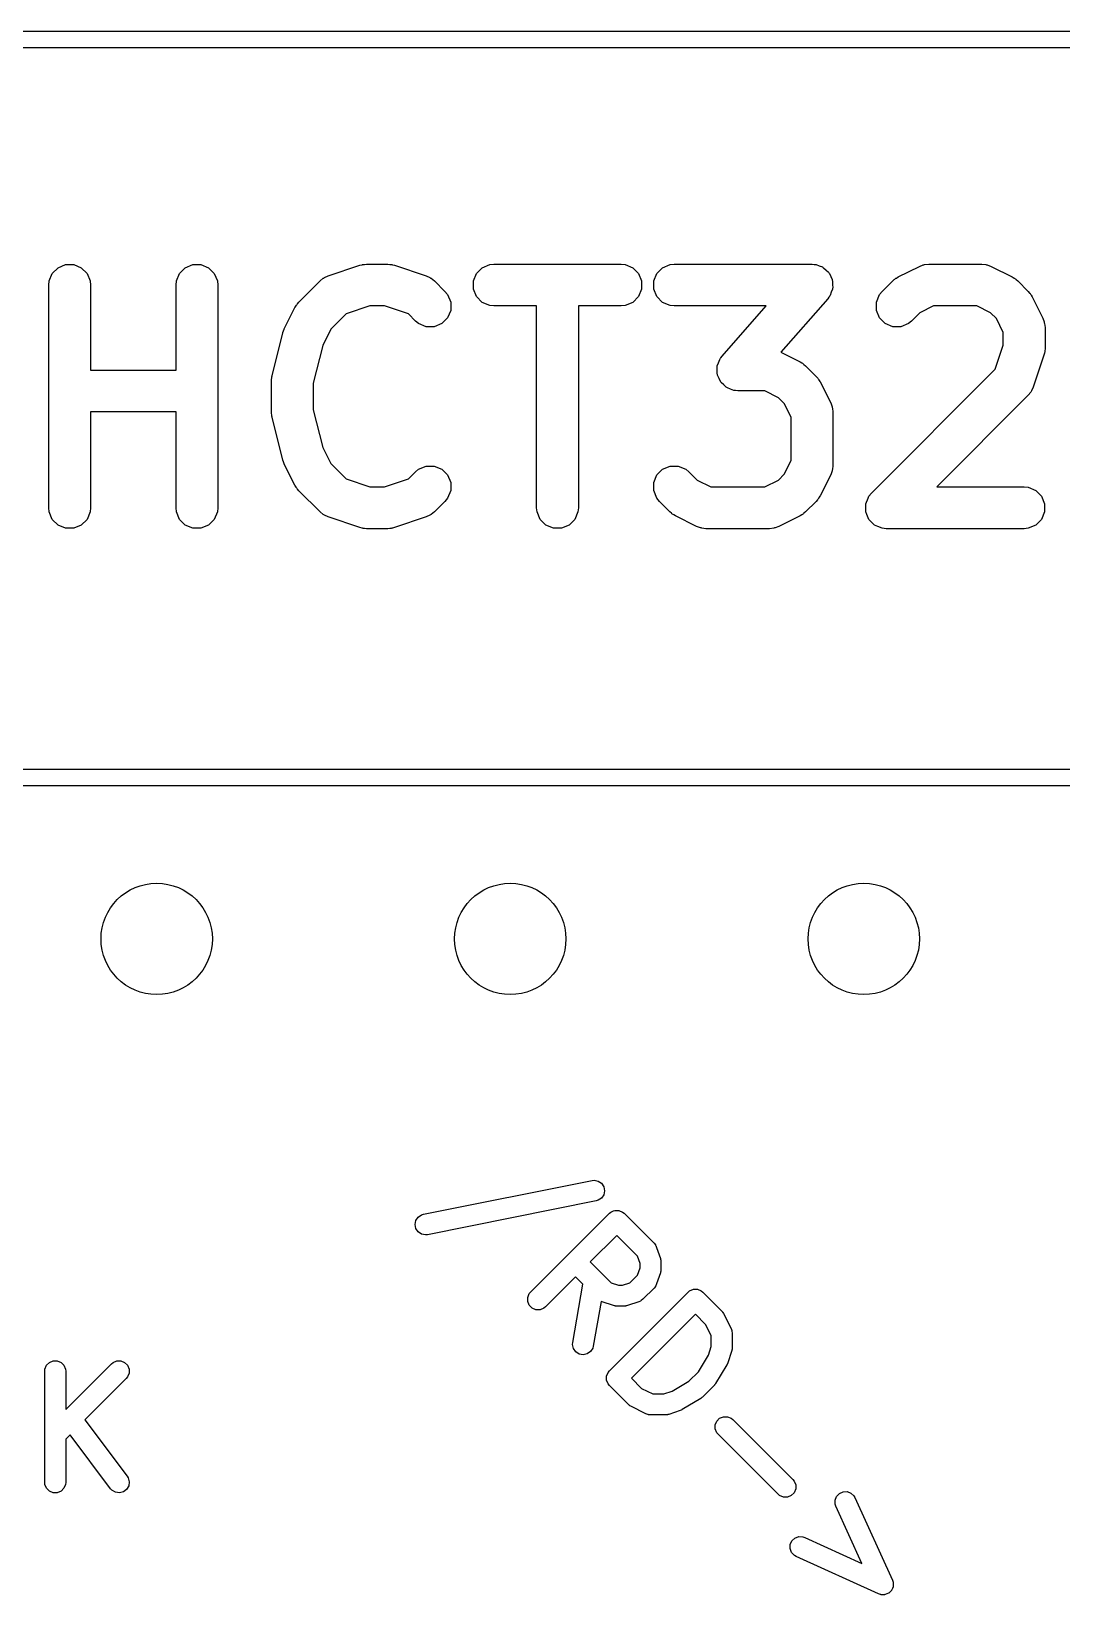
# Model space of a CAD drawing. Extents: x 90.4 to 161.7, y -143.1 to -81.8.
# Drawn here: x 105.13 to 112.53, y -108.89 to -97.66 of the extents above; entities that cross this region are included whole.
import ezdxf

# ---------------------------------------------------------------- set-up
doc = ezdxf.new("R2010")
doc.units = 0
doc.layers.add('BLACK', color=7, linetype='CONTINUOUS')

msp = doc.modelspace()

# ---------------------------------------------------------------- linework, layer by layer
at = {"layer": 'BLACK', "linetype": 'CONTINUOUS'}
for p, q in [((96.444167, -97.660318), (115.614167, -97.660318)), ((115.554167, -97.780318), (96.504167, -97.780318)), ((105.279206, -99.400033), (105.32059, -99.358649)), ((105.32059, -99.358649), (105.374662, -99.336251)), ((105.374662, -99.336251), (105.43319, -99.336251)), ((105.43319, -99.336251), (105.487262, -99.358649)), ((105.487262, -99.358649), (105.528646, -99.400033)), ((106.193492, -99.400033), (106.234876, -99.358649)), ((106.234876, -99.358649), (106.288948, -99.336251)), ((106.288948, -99.336251), (106.347476, -99.336251)), ((106.347476, -99.336251), (106.401548, -99.358649)), ((106.401548, -99.358649), (106.442932, -99.400033)), ((107.261253, -99.417256), (107.489825, -99.341066)), ((107.489825, -99.341066), (107.504337, -99.337766)), ((107.504337, -99.337766), (107.507995, -99.336251)), ((107.507995, -99.336251), (107.513297, -99.335728)), ((107.513297, -99.335728), (107.518499, -99.334546)), ((107.518499, -99.334546), (107.522453, -99.334827)), ((107.522453, -99.334827), (107.537259, -99.333369)), ((107.537259, -99.333369), (107.68964, -99.333369)), ((107.68964, -99.333369), (107.704445, -99.334827)), ((107.704445, -99.334827), (107.7084, -99.334546)), ((107.7084, -99.334546), (107.713601, -99.335728)), ((107.713601, -99.335728), (107.718904, -99.336251)), ((107.718904, -99.336251), (107.722561, -99.337766)), ((107.722561, -99.337766), (107.737074, -99.341066)), ((107.737074, -99.341066), (107.965645, -99.417256)), ((108.326824, -99.400033), (108.368208, -99.358649)), ((108.368208, -99.358649), (108.42228, -99.336251)), ((108.42228, -99.336251), (108.451544, -99.333369)), ((108.451544, -99.333369), (109.36583, -99.333369)), ((109.36583, -99.333369), (109.395094, -99.336251)), ((109.395094, -99.336251), (109.449166, -99.358649)), ((109.449166, -99.358649), (109.49055, -99.400033)), ((109.622063, -99.400033), (109.663447, -99.358649)), ((109.663447, -99.358649), (109.717519, -99.336251)), ((109.717519, -99.336251), (109.746783, -99.333369)), ((109.746783, -99.333369), (110.737259, -99.333369)), ((110.737259, -99.333369), (110.75273, -99.334892)), ((110.75273, -99.334892), (110.756671, -99.33463)), ((110.756671, -99.33463), (110.759385, -99.335548)), ((110.759385, -99.335548), (110.766523, -99.336251)), ((110.766523, -99.336251), (110.789029, -99.345573)), ((110.789029, -99.345573), (110.812114, -99.353381)), ((110.812114, -99.353381), (110.815922, -99.356713)), ((110.815922, -99.356713), (110.820595, -99.358649)), ((110.820595, -99.358649), (110.837821, -99.375875)), ((110.837821, -99.375875), (110.85616, -99.391922)), ((110.85616, -99.391922), (110.858402, -99.396456)), ((111.355892, -99.425395), (111.508273, -99.349205)), ((111.508273, -99.349205), (111.535737, -99.338695)), ((111.535737, -99.338695), (111.541112, -99.338313)), ((111.541112, -99.338313), (111.546091, -99.336251)), ((111.546091, -99.336251), (111.575355, -99.333369)), ((111.575355, -99.333369), (111.956307, -99.333369)), ((111.956307, -99.333369), (111.985571, -99.336251)), ((111.985571, -99.336251), (111.990549, -99.338313)), ((111.990549, -99.338313), (111.995925, -99.338695)), ((111.995925, -99.338695), (112.023389, -99.349205)), ((112.023389, -99.349205), (112.17577, -99.425395)), ((105.253926, -99.483369), (105.256808, -99.454105)), ((105.253926, -101.083369), (105.253926, -99.483369)), ((105.256808, -99.454105), (105.279206, -99.400033)), ((105.528646, -99.400033), (105.551044, -99.454105)), ((105.551044, -99.454105), (105.553926, -99.483369)), ((105.553926, -99.483369), (105.553926, -100.095274)), ((106.168212, -99.483369), (106.171094, -99.454105)), ((106.168212, -100.095274), (106.168212, -99.483369)), ((106.171094, -99.454105), (106.193492, -99.400033)), ((106.442932, -99.400033), (106.46533, -99.454105)), ((106.46533, -99.454105), (106.468212, -99.483369)), ((106.468212, -99.483369), (106.468212, -101.083369)), ((107.05024, -99.605874), (107.202621, -99.453493)), ((107.202621, -99.453493), (107.225351, -99.434838)), ((107.225351, -99.434838), (107.230332, -99.432774)), ((107.230332, -99.432774), (107.234402, -99.429245)), ((107.234402, -99.429245), (107.261253, -99.417256)), ((107.965645, -99.417256), (107.992496, -99.429245)), ((107.992496, -99.429245), (107.996566, -99.432775)), ((107.996566, -99.432775), (108.001546, -99.434838)), ((108.001546, -99.434838), (108.024277, -99.453493)), ((108.024277, -99.453493), (108.100468, -99.529684)), ((108.304426, -99.454105), (108.326824, -99.400033)), ((108.304426, -99.512633), (108.304426, -99.454105)), ((109.49055, -99.400033), (109.512948, -99.454105)), ((109.512948, -99.454105), (109.512948, -99.512633)), ((109.599665, -99.454105), (109.622063, -99.400033)), ((109.599665, -99.512633), (109.599665, -99.454105)), ((110.858402, -99.396456), (110.861979, -99.400033)), ((110.861979, -99.400033), (110.871302, -99.422542)), ((110.871302, -99.422542), (110.882105, -99.444385)), ((110.882105, -99.444385), (110.882441, -99.449432)), ((110.882441, -99.449432), (110.884377, -99.454105)), ((110.884377, -99.454105), (110.884377, -99.478465)), ((110.884377, -99.478465), (110.885998, -99.502781)), ((110.885998, -99.502781), (110.884377, -99.507573)), ((111.240717, -99.529684), (111.316908, -99.453493)), ((111.316908, -99.453493), (111.328414, -99.444049)), ((111.328414, -99.444049), (111.331007, -99.44106)), ((111.331007, -99.44106), (111.335512, -99.438223)), ((111.335512, -99.438223), (111.339638, -99.434838)), ((111.339638, -99.434838), (111.343301, -99.43332)), ((111.343301, -99.43332), (111.355892, -99.425395)), ((112.17577, -99.425395), (112.188361, -99.433321)), ((112.188361, -99.433321), (112.192023, -99.434838)), ((112.192023, -99.434838), (112.196145, -99.438221)), ((112.196145, -99.438221), (112.200655, -99.44106)), ((112.200655, -99.44106), (112.203249, -99.444051)), ((112.203249, -99.444051), (112.214754, -99.453493)), ((112.214754, -99.453493), (112.290945, -99.529684)), ((107.037807, -99.619973), (107.040798, -99.617378)), ((107.040798, -99.617378), (107.05024, -99.605874)), ((108.100468, -99.529684), (108.119123, -99.552414)), ((108.119123, -99.552414), (108.14152, -99.606487)), ((108.14152, -99.606487), (108.14152, -99.665013)), ((108.326824, -99.566705), (108.304426, -99.512633)), ((108.368208, -99.608089), (108.326824, -99.566705)), ((108.42228, -99.630487), (108.368208, -99.608089)), ((109.449166, -99.608089), (109.395094, -99.630487)), ((109.49055, -99.566705), (109.449166, -99.608089)), ((109.512948, -99.512633), (109.49055, -99.566705)), ((109.622063, -99.566705), (109.599665, -99.512633)), ((109.663447, -99.608089), (109.622063, -99.566705)), ((109.717519, -99.630487), (109.663447, -99.608089)), ((110.850146, -99.582144), (110.514226, -99.966052)), ((110.859187, -99.569496), (110.850146, -99.582144)), ((110.861979, -99.566705), (110.859187, -99.569496)), ((110.863075, -99.564058), (110.861979, -99.566705)), ((110.867247, -99.558223), (110.863075, -99.564058)), ((110.875053, -99.535141), (110.867247, -99.558223)), ((110.884377, -99.512633), (110.875053, -99.535141)), ((110.884377, -99.507573), (110.884377, -99.512633)), ((111.199665, -99.606487), (111.222062, -99.552415)), ((111.199665, -99.665013), (111.199665, -99.606487)), ((111.222062, -99.552415), (111.240717, -99.529684)), ((112.290945, -99.529684), (112.300388, -99.54119)), ((112.300388, -99.54119), (112.303378, -99.543783)), ((112.303378, -99.543783), (112.306214, -99.548288)), ((112.306214, -99.548288), (112.3096, -99.552414)), ((112.3096, -99.552414), (112.311117, -99.556077)), ((112.311117, -99.556077), (112.319043, -99.568668)), ((112.319043, -99.568668), (112.395233, -99.721049)), ((106.945952, -99.797239), (107.022142, -99.644858)), ((107.022142, -99.644858), (107.030068, -99.632266)), ((107.030068, -99.632266), (107.031585, -99.628605)), ((107.031585, -99.628605), (107.034968, -99.624482)), ((107.034968, -99.624482), (107.037807, -99.619973)), ((107.389713, -99.690664), (107.279584, -99.800793)), ((107.561602, -99.633369), (107.389713, -99.690664)), ((107.665297, -99.633369), (107.561602, -99.633369)), ((107.837184, -99.690664), (107.665297, -99.633369)), ((107.888336, -99.741816), (107.837184, -99.690664)), ((108.119123, -99.719085), (108.077737, -99.760471)), ((108.14152, -99.665013), (108.119123, -99.719085)), ((108.451544, -99.633369), (108.42228, -99.630487)), ((108.758687, -99.633369), (108.451544, -99.633369)), ((108.758687, -101.083369), (108.758687, -99.633369)), ((109.36583, -99.633369), (109.058687, -99.633369)), ((109.058687, -99.633369), (109.058687, -101.083369)), ((109.395094, -99.630487), (109.36583, -99.633369)), ((109.746783, -99.633369), (109.717519, -99.630487)), ((110.406694, -99.633369), (109.746783, -99.633369)), ((110.091039, -99.994117), (110.406694, -99.633369)), ((111.222062, -99.719085), (111.199665, -99.665013)), ((111.263448, -99.760471), (111.222062, -99.719085)), ((111.511827, -99.682837), (111.452849, -99.741816)), ((111.610765, -99.633369), (111.511827, -99.682837)), ((111.920897, -99.633369), (111.610765, -99.633369)), ((112.019834, -99.682837), (111.920897, -99.633369)), ((112.0616, -99.724603), (112.019834, -99.682837)), ((112.111069, -99.82354), (112.0616, -99.724603)), ((112.395233, -99.721049), (112.405743, -99.748513)), ((106.858404, -100.132702), (106.934595, -99.82794)), ((106.934595, -99.82794), (106.935365, -99.825784)), ((106.935365, -99.825784), (106.935442, -99.824703)), ((106.935442, -99.824703), (106.940101, -99.812528)), ((106.940101, -99.812528), (106.944488, -99.800249)), ((106.944488, -99.800249), (106.945133, -99.799377)), ((106.945133, -99.799377), (106.945952, -99.797239)), ((107.279584, -99.800793), (107.221643, -99.916676)), ((107.911066, -99.760471), (107.888336, -99.741816)), ((107.965139, -99.782868), (107.911066, -99.760471)), ((108.023665, -99.782868), (107.965139, -99.782868)), ((108.077737, -99.760471), (108.023665, -99.782868)), ((111.31752, -99.782868), (111.263448, -99.760471)), ((111.376046, -99.782868), (111.31752, -99.782868)), ((111.430118, -99.760471), (111.376046, -99.782868)), ((111.452849, -99.741816), (111.430118, -99.760471)), ((112.111069, -99.916169), (112.111069, -99.82354)), ((112.405743, -99.748513), (112.406124, -99.753888)), ((112.406124, -99.753888), (112.408187, -99.758867)), ((112.408187, -99.758867), (112.411069, -99.788131)), ((112.411069, -99.788131), (112.411069, -99.940512)), ((107.221643, -99.916676), (107.153925, -100.187548)), ((112.053773, -100.088056), (112.111069, -99.916169)), ((112.411069, -99.940512), (112.40961, -99.955317)), ((112.40961, -99.955317), (112.409892, -99.959272)), ((110.055187, -100.073481), (110.056808, -100.068688)), ((110.056808, -100.063629), (110.066131, -100.04112)), ((110.056808, -100.068688), (110.056808, -100.063629)), ((110.066131, -100.04112), (110.073938, -100.018039)), ((110.073938, -100.018039), (110.078109, -100.012202)), ((110.078109, -100.012202), (110.079206, -100.009557)), ((110.079206, -100.009557), (110.081995, -100.006767)), ((110.081995, -100.006767), (110.091039, -99.994117)), ((110.514226, -99.966052), (110.65196, -100.034919)), ((110.65196, -100.034919), (110.664551, -100.042845)), ((110.664551, -100.042845), (110.668213, -100.044362)), ((110.668213, -100.044362), (110.672335, -100.047745)), ((110.672335, -100.047745), (110.676845, -100.050584)), ((110.676845, -100.050584), (110.679439, -100.053575)), ((110.679439, -100.053575), (110.690944, -100.063017)), ((110.690944, -100.063017), (110.767135, -100.139208)), ((112.403372, -99.987946), (112.327182, -100.216517)), ((112.406671, -99.973433), (112.403372, -99.987946)), ((112.408187, -99.969776), (112.406671, -99.973433)), ((112.408709, -99.964473), (112.408187, -99.969776)), ((112.409892, -99.959272), (112.408709, -99.964473)), ((105.553926, -100.095274), (106.168212, -100.095274)), ((106.853925, -100.169083), (106.854427, -100.163979)), ((106.853925, -100.397655), (106.853925, -100.169083)), ((106.854102, -100.161792), (106.855721, -100.15084)), ((106.854427, -100.163979), (106.854102, -100.161792)), ((106.855721, -100.15084), (106.856807, -100.139819)), ((106.856807, -100.139819), (106.857653, -100.137774)), ((106.857653, -100.137774), (106.858404, -100.132702)), ((110.056808, -100.09779), (110.055187, -100.073481)), ((110.056808, -100.122157), (110.056808, -100.09779)), ((110.058744, -100.126832), (110.056808, -100.122157)), ((110.059081, -100.131877), (110.058744, -100.126832)), ((110.069879, -100.153712), (110.059081, -100.131877)), ((110.079206, -100.176229), (110.069879, -100.153712)), ((110.082782, -100.179805), (110.079206, -100.176229)), ((110.085025, -100.18434), (110.082782, -100.179805)), ((110.767135, -100.139208), (110.776578, -100.150714)), ((110.776578, -100.150714), (110.779568, -100.153307)), ((110.779568, -100.153307), (110.782404, -100.157812)), ((110.782404, -100.157812), (110.78579, -100.161938)), ((110.78579, -100.161938), (110.787307, -100.165601)), ((110.787307, -100.165601), (110.795233, -100.178192)), ((110.795233, -100.178192), (110.871423, -100.330573)), ((111.164527, -100.977303), (112.053773, -100.088056)), ((107.153925, -100.187548), (107.153925, -100.379189)), ((110.10336, -100.200383), (110.085025, -100.18434)), ((110.12059, -100.217613), (110.10336, -100.200383)), ((110.125264, -100.219549), (110.12059, -100.217613)), ((110.129072, -100.222881), (110.125264, -100.219549)), ((110.152153, -100.230687), (110.129072, -100.222881)), ((110.174662, -100.240011), (110.152153, -100.230687)), ((110.181799, -100.240713), (110.174662, -100.240011)), ((110.184514, -100.241632), (110.181799, -100.240713)), ((110.188453, -100.241369), (110.184514, -100.241632)), ((110.203926, -100.242893), (110.188453, -100.241369)), ((110.397087, -100.242893), (110.203926, -100.242893)), ((110.496024, -100.292361), (110.397087, -100.242893)), ((110.53779, -100.334127), (110.496024, -100.292361)), ((112.290945, -100.275149), (111.632725, -100.933369)), ((112.3096, -100.252418), (112.290945, -100.275149)), ((112.311662, -100.247438), (112.3096, -100.252418)), ((112.315193, -100.243368), (112.311662, -100.247438)), ((112.327182, -100.216517), (112.315193, -100.243368)), ((106.168212, -100.395274), (105.553926, -100.395274)), ((105.553926, -100.395274), (105.553926, -101.083369)), ((106.168212, -101.083369), (106.168212, -100.395274)), ((106.854427, -100.402758), (106.853925, -100.397655)), ((106.854102, -100.404946), (106.854427, -100.402758)), ((106.855721, -100.415897), (106.854102, -100.404946)), ((107.153925, -100.379189), (107.221643, -100.650061)), ((110.587259, -100.433064), (110.53779, -100.334127)), ((110.871423, -100.330573), (110.881933, -100.358037)), ((110.881933, -100.358037), (110.882314, -100.363412)), ((110.882314, -100.363412), (110.884377, -100.368391)), ((110.884377, -100.368391), (110.887259, -100.397655)), ((110.887259, -100.397655), (110.887259, -100.778607)), ((106.856807, -100.426919), (106.855721, -100.415897)), ((106.857653, -100.428963), (106.856807, -100.426919)), ((106.858404, -100.434036), (106.857653, -100.428963)), ((106.934595, -100.738798), (106.858404, -100.434036)), ((110.587259, -100.743197), (110.587259, -100.433064)), ((106.935365, -100.740953), (106.934595, -100.738798)), ((106.935442, -100.742035), (106.935365, -100.740953)), ((106.940101, -100.754209), (106.935442, -100.742035)), ((107.221643, -100.650061), (107.279584, -100.765944)), ((106.944488, -100.766489), (106.940101, -100.754209)), ((106.945133, -100.76736), (106.944488, -100.766489)), ((106.945952, -100.769499), (106.945133, -100.76736)), ((107.022142, -100.92188), (106.945952, -100.769499)), ((107.279584, -100.765944), (107.389713, -100.876073)), ((107.837184, -100.876073), (107.888336, -100.824922)), ((107.888336, -100.824922), (107.911066, -100.806267)), ((107.911066, -100.806267), (107.965139, -100.78387)), ((107.965139, -100.78387), (108.023665, -100.78387)), ((108.023665, -100.78387), (108.077737, -100.806267)), ((108.077737, -100.806267), (108.119123, -100.847653)), ((108.119123, -100.847653), (108.14152, -100.901725)), ((109.599665, -100.901724), (109.622063, -100.847652)), ((109.622063, -100.847652), (109.663448, -100.806267)), ((109.663448, -100.806267), (109.717521, -100.78387)), ((109.717521, -100.78387), (109.776047, -100.78387)), ((109.776047, -100.78387), (109.830119, -100.806268)), ((109.830119, -100.806268), (109.85285, -100.824923)), ((109.85285, -100.824923), (109.911827, -100.883901)), ((110.496024, -100.8839), (110.53779, -100.842134)), ((110.53779, -100.842134), (110.587259, -100.743197)), ((110.871423, -100.845689), (110.795233, -100.99807)), ((110.881933, -100.818225), (110.871423, -100.845689)), ((110.882314, -100.812849), (110.881933, -100.818225)), ((110.884377, -100.807871), (110.882314, -100.812849)), ((110.887259, -100.778607), (110.884377, -100.807871)), ((107.030068, -100.934471), (107.022142, -100.92188)), ((107.031585, -100.938133), (107.030068, -100.934471)), ((107.034968, -100.942255), (107.031585, -100.938133)), ((107.037807, -100.946765), (107.034968, -100.942255)), ((107.040798, -100.949359), (107.037807, -100.946765)), ((107.05024, -100.960864), (107.040798, -100.949359)), ((107.202621, -101.113245), (107.05024, -100.960864)), ((107.389713, -100.876073), (107.561602, -100.933369)), ((107.561602, -100.933369), (107.665297, -100.933369)), ((107.665297, -100.933369), (107.837184, -100.876073)), ((108.14152, -100.960251), (108.119123, -101.014324)), ((108.14152, -100.901725), (108.14152, -100.960251)), ((109.599665, -100.96025), (109.599665, -100.901724)), ((109.622062, -101.014323), (109.599665, -100.96025)), ((109.911827, -100.883901), (110.010764, -100.933369)), ((110.010764, -100.933369), (110.397087, -100.933369)), ((110.397087, -100.933369), (110.496024, -100.8839)), ((111.632725, -100.933369), (112.261069, -100.933369)), ((112.261069, -100.933369), (112.290333, -100.936251)), ((112.290333, -100.936251), (112.344405, -100.958649)), ((112.344405, -100.958649), (112.385789, -101.000033)), ((108.100468, -101.037054), (108.024277, -101.113245)), ((108.119123, -101.014324), (108.100468, -101.037054)), ((109.640716, -101.037053), (109.622062, -101.014323)), ((109.716907, -101.113245), (109.640716, -101.037053)), ((110.767135, -101.037054), (110.690944, -101.113245)), ((110.776578, -101.025547), (110.767135, -101.037054)), ((110.779568, -101.022955), (110.776578, -101.025547)), ((110.782404, -101.018449), (110.779568, -101.022955)), ((110.78579, -101.014324), (110.782404, -101.018449)), ((110.787307, -101.01066), (110.78579, -101.014324)), ((110.795233, -100.99807), (110.787307, -101.01066)), ((111.123475, -101.054105), (111.139953, -101.014324)), ((111.123475, -101.112633), (111.123475, -101.054105)), ((111.139953, -101.014324), (111.145872, -101.000034)), ((111.145872, -101.000034), (111.164527, -100.977303)), ((112.385789, -101.000033), (112.408187, -101.054105)), ((112.408187, -101.054105), (112.408187, -101.112633)), ((105.256808, -101.112633), (105.253926, -101.083369)), ((105.279206, -101.166705), (105.256808, -101.112633)), ((105.32059, -101.208089), (105.279206, -101.166705)), ((105.528646, -101.166705), (105.487262, -101.208089)), ((105.551044, -101.112633), (105.528646, -101.166705)), ((105.553926, -101.083369), (105.551044, -101.112633)), ((106.171094, -101.112633), (106.168212, -101.083369)), ((106.193492, -101.166705), (106.171094, -101.112633)), ((106.234876, -101.208089), (106.193492, -101.166705)), ((106.442932, -101.166705), (106.401548, -101.208089)), ((106.46533, -101.112633), (106.442932, -101.166705)), ((106.468212, -101.083369), (106.46533, -101.112633)), ((107.225351, -101.1319), (107.202621, -101.113245)), ((107.230332, -101.133963), (107.225351, -101.1319)), ((107.234402, -101.137493), (107.230332, -101.133963)), ((107.261253, -101.149482), (107.234402, -101.137493)), ((107.489825, -101.225672), (107.261253, -101.149482)), ((107.965645, -101.149482), (107.737074, -101.225672)), ((107.992496, -101.137493), (107.965645, -101.149482)), ((107.996566, -101.133962), (107.992496, -101.137493)), ((108.001546, -101.1319), (107.996566, -101.133962)), ((108.024277, -101.113245), (108.001546, -101.1319)), ((108.761569, -101.112633), (108.758687, -101.083369)), ((108.783967, -101.166705), (108.761569, -101.112633)), ((108.825351, -101.208089), (108.783967, -101.166705)), ((109.033407, -101.166705), (108.992023, -101.208089)), ((109.055805, -101.112633), (109.033407, -101.166705)), ((109.058687, -101.083369), (109.055805, -101.112633)), ((109.728413, -101.122688), (109.716907, -101.113245)), ((109.731006, -101.125678), (109.728413, -101.122688)), ((109.735511, -101.128514), (109.731006, -101.125678)), ((109.739637, -101.1319), (109.735511, -101.128514)), ((109.743301, -101.133417), (109.739637, -101.1319)), ((109.755891, -101.141343), (109.743301, -101.133417)), ((109.908272, -101.217533), (109.755891, -101.141343)), ((110.65196, -101.141343), (110.499579, -101.217533)), ((110.664551, -101.133416), (110.65196, -101.141343)), ((110.668213, -101.1319), (110.664551, -101.133416)), ((110.672335, -101.128516), (110.668213, -101.1319)), ((110.676845, -101.125678), (110.672335, -101.128516)), ((110.679439, -101.122686), (110.676845, -101.125678)), ((110.690944, -101.113245), (110.679439, -101.122686)), ((111.131456, -101.1319), (111.123475, -101.112633)), ((111.145872, -101.166704), (111.131456, -101.1319)), ((111.187258, -101.20809), (111.145872, -101.166704)), ((112.385789, -101.166705), (112.344405, -101.208089)), ((112.408187, -101.112633), (112.385789, -101.166705)), ((105.374662, -101.230487), (105.32059, -101.208089)), ((105.43319, -101.230487), (105.374662, -101.230487)), ((105.487262, -101.208089), (105.43319, -101.230487)), ((106.288948, -101.230487), (106.234876, -101.208089)), ((106.347476, -101.230487), (106.288948, -101.230487)), ((106.401548, -101.208089), (106.347476, -101.230487)), ((107.504337, -101.228971), (107.489825, -101.225672)), ((107.507995, -101.230487), (107.504337, -101.228971)), ((107.513297, -101.231009), (107.507995, -101.230487)), ((107.518499, -101.232192), (107.513297, -101.231009)), ((107.522453, -101.23191), (107.518499, -101.232192)), ((107.537259, -101.233369), (107.522453, -101.23191)), ((107.68964, -101.233369), (107.537259, -101.233369)), ((107.704445, -101.23191), (107.68964, -101.233369)), ((107.7084, -101.232192), (107.704445, -101.23191)), ((107.713601, -101.231009), (107.7084, -101.232192)), ((107.718904, -101.230487), (107.713601, -101.231009)), ((107.722561, -101.228971), (107.718904, -101.230487)), ((107.737074, -101.225672), (107.722561, -101.228971)), ((108.879423, -101.230487), (108.825351, -101.208089)), ((108.937951, -101.230487), (108.879423, -101.230487)), ((108.992023, -101.208089), (108.937951, -101.230487)), ((109.935736, -101.228043), (109.908272, -101.217533)), ((109.941111, -101.228424), (109.935736, -101.228043)), ((109.94609, -101.230487), (109.941111, -101.228424)), ((109.975354, -101.233369), (109.94609, -101.230487)), ((110.432497, -101.233369), (109.975354, -101.233369)), ((110.461761, -101.230487), (110.432497, -101.233369)), ((110.466739, -101.228424), (110.461761, -101.230487)), ((110.472115, -101.228043), (110.466739, -101.228424)), ((110.499579, -101.217533), (110.472115, -101.228043)), ((111.210056, -101.217533), (111.187258, -101.20809)), ((111.241329, -101.230487), (111.210056, -101.217533)), ((111.270593, -101.233369), (111.241329, -101.230487)), ((112.261069, -101.233369), (111.270593, -101.233369)), ((112.290333, -101.230487), (112.261069, -101.233369)), ((112.344405, -101.208089), (112.290333, -101.230487)), ((96.504167, -102.960318), (115.554167, -102.960318)), ((115.614167, -103.080318), (96.444167, -103.080318)), ((107.945648, -106.157849), (109.157831, -105.915412)), ((109.157831, -105.915412), (109.172462, -105.913956)), ((109.172462, -105.913956), (109.201169, -105.919635)), ((109.201169, -105.919635), (109.225517, -105.935867)), ((109.225517, -105.935867), (109.241801, -105.960182)), ((109.241861, -106.017585), (109.225629, -106.041933)), ((109.241801, -105.960182), (109.24754, -105.988878)), ((109.24754, -105.988878), (109.241861, -106.017585)), ((109.187249, -106.0625), (107.975066, -106.304937)), ((109.201314, -106.058217), (109.187249, -106.0625)), ((109.225629, -106.041933), (109.201314, -106.058217)), ((109.311613, -106.134175), (109.319532, -106.130896)), ((109.319532, -106.130896), (109.348795, -106.130896)), ((109.348795, -106.130896), (109.348796, -106.130896)), ((109.348796, -106.130896), (109.375832, -106.142095)), ((107.885357, -106.231471), (107.891036, -106.202764)), ((107.891096, -106.260167), (107.885357, -106.231471)), ((107.891036, -106.202764), (107.907268, -106.178416)), ((107.907268, -106.178416), (107.931583, -106.162132)), ((107.931583, -106.162132), (107.945648, -106.157849)), ((108.715446, -106.717108), (109.281131, -106.151422)), ((109.281131, -106.151422), (109.29249, -106.142099)), ((109.29249, -106.142099), (109.292496, -106.142094)), ((109.292496, -106.142094), (109.311613, -106.134175)), ((109.375832, -106.142095), (109.387197, -106.151422)), ((109.387197, -106.151422), (109.602696, -106.366922)), ((107.90738, -106.284482), (107.891096, -106.260167)), ((107.931728, -106.300714), (107.90738, -106.284482)), ((107.960435, -106.306393), (107.931728, -106.300714)), ((107.975066, -106.304937), (107.960435, -106.306393)), ((109.334163, -106.310521), (109.143918, -106.500766)), ((109.48411, -106.460468), (109.334163, -106.310521)), ((109.501601, -106.512938), (109.48411, -106.460468)), ((109.602696, -106.366922), (109.612023, -106.378287)), ((109.612023, -106.378287), (109.613053, -106.380775)), ((109.613053, -106.380775), (109.61482, -106.382812)), ((109.61482, -106.382812), (109.620814, -106.396237)), ((109.620814, -106.396237), (109.647752, -106.47705)), ((109.143918, -106.500766), (109.293865, -106.650713)), ((109.48411, -106.59494), (109.501601, -106.54247)), ((109.501601, -106.54247), (109.501601, -106.512938)), ((109.647752, -106.578359), (109.620814, -106.659172)), ((109.647752, -106.47705), (109.649401, -106.484303)), ((109.649401, -106.571105), (109.647752, -106.578359)), ((109.649401, -106.484303), (109.65016, -106.486135)), ((109.65016, -106.569274), (109.649401, -106.571105)), ((109.65016, -106.486135), (109.650421, -106.488789)), ((109.650421, -106.566619), (109.65016, -106.569274)), ((109.650421, -106.488789), (109.651012, -106.491387)), ((109.651012, -106.564022), (109.650421, -106.566619)), ((109.651012, -106.491387), (109.650871, -106.493361)), ((109.650871, -106.493361), (109.651601, -106.500767)), ((109.651601, -106.554642), (109.650871, -106.562047)), ((109.650871, -106.562047), (109.651012, -106.564022)), ((109.651601, -106.500767), (109.651601, -106.554642)), ((109.037852, -106.606832), (108.821512, -106.823174)), ((109.017869, -107.080356), (109.091894, -106.660874)), ((109.091894, -106.660874), (109.037852, -106.606832)), ((109.293865, -106.650713), (109.346334, -106.668203)), ((109.346334, -106.668203), (109.375869, -106.668203)), ((109.375869, -106.668203), (109.428337, -106.650713)), ((109.428337, -106.650713), (109.48411, -106.59494)), ((109.602696, -106.688487), (109.521884, -106.769299)), ((109.612023, -106.677122), (109.602696, -106.688487)), ((109.613053, -106.674633), (109.612023, -106.677122)), ((109.61482, -106.672597), (109.613053, -106.674633)), ((109.620814, -106.659172), (109.61482, -106.672597)), ((108.69492, -106.75551), (108.706119, -106.728473)), ((108.69492, -106.784773), (108.69492, -106.75551)), ((108.706119, -106.811809), (108.69492, -106.784773)), ((108.706119, -106.728473), (108.715446, -106.717108)), ((109.222448, -106.784208), (109.165587, -107.106424)), ((109.229635, -106.787417), (109.222448, -106.784208)), ((109.310447, -106.814354), (109.229635, -106.787417)), ((109.281131, -107.282793), (109.846817, -106.717108)), ((109.492568, -106.787417), (109.411756, -106.814354)), ((109.505993, -106.781423), (109.492568, -106.787417)), ((109.508028, -106.779657), (109.505993, -106.781423)), ((109.510519, -106.778626), (109.508028, -106.779657)), ((109.521884, -106.769299), (109.510519, -106.778626)), ((109.846817, -106.717108), (109.858182, -106.707781)), ((109.858182, -106.707781), (109.885219, -106.696582)), ((109.885219, -106.696582), (109.914481, -106.696582)), ((109.914481, -106.696582), (109.941518, -106.707781)), ((109.941518, -106.707781), (109.952883, -106.717108)), ((109.952883, -106.717108), (110.08757, -106.851795)), ((108.726811, -106.832501), (108.706119, -106.811809)), ((108.753848, -106.8437), (108.726811, -106.832501)), ((108.783111, -106.8437), (108.753848, -106.8437)), ((108.810147, -106.832501), (108.783111, -106.8437)), ((108.821512, -106.823174), (108.810147, -106.832501)), ((109.3177, -106.816003), (109.310447, -106.814354)), ((109.319532, -106.816762), (109.3177, -106.816003)), ((109.322186, -106.817023), (109.319532, -106.816762)), ((109.324784, -106.817614), (109.322186, -106.817023)), ((109.326758, -106.817473), (109.324784, -106.817614)), ((109.334164, -106.818203), (109.326758, -106.817473)), ((109.388039, -106.818203), (109.334164, -106.818203)), ((109.395444, -106.817473), (109.388039, -106.818203)), ((109.397419, -106.817614), (109.395444, -106.817473)), ((109.400016, -106.817023), (109.397419, -106.817614)), ((109.402671, -106.816762), (109.400016, -106.817023)), ((109.404502, -106.816003), (109.402671, -106.816762)), ((109.411756, -106.814354), (109.404502, -106.816003)), ((109.899849, -106.876206), (109.44023, -107.335826)), ((109.972898, -106.949255), (109.899849, -106.876206)), ((110.08757, -106.851795), (110.09229, -106.857547)), ((110.09229, -106.857547), (110.093786, -106.858844)), ((110.093786, -106.858844), (110.095205, -106.861098)), ((110.095205, -106.861098), (110.096897, -106.86316)), ((110.096897, -106.86316), (110.097655, -106.86499)), ((110.097655, -106.86499), (110.101619, -106.871287)), ((110.101619, -106.871287), (110.155494, -106.979035)), ((110.013412, -107.030282), (109.972898, -106.949255)), ((110.013412, -107.108155), (110.013412, -107.030282)), ((110.155494, -106.979035), (110.160749, -106.992767)), ((110.160749, -106.992767), (110.16094, -106.995456)), ((110.16094, -106.995456), (110.161971, -106.997945)), ((110.161971, -106.997945), (110.163412, -107.012577)), ((110.163412, -107.012577), (110.163412, -107.120327)), ((109.016745, -107.095016), (109.017869, -107.080356)), ((109.023076, -107.123587), (109.016745, -107.095016)), ((109.039857, -107.14756), (109.023076, -107.123587)), ((109.161625, -107.120583), (109.145898, -107.145261)), ((109.165587, -107.106424), (109.161625, -107.120583)), ((109.992926, -107.169611), (110.013412, -107.108155)), ((110.159563, -107.144044), (110.132625, -107.224857)), ((110.161212, -107.13679), (110.159563, -107.144044)), ((110.161971, -107.134959), (110.161212, -107.13679)), ((110.162232, -107.132304), (110.161971, -107.134959)), ((110.162823, -107.129707), (110.162232, -107.132304)), ((110.163412, -107.120327), (110.162682, -107.127732)), ((110.162682, -107.127732), (110.162823, -107.129707)), ((105.226739, -107.270416), (105.237938, -107.24338)), ((105.237938, -107.24338), (105.25863, -107.222688)), ((105.25863, -107.222688), (105.285666, -107.211489)), ((105.285666, -107.211489), (105.31493, -107.211489)), ((105.31493, -107.211489), (105.341966, -107.222688)), ((105.341966, -107.222688), (105.362658, -107.24338)), ((105.362658, -107.24338), (105.373857, -107.270416)), ((105.375298, -107.561125), (105.704408, -107.232015)), ((105.704408, -107.232015), (105.715773, -107.222687)), ((105.715773, -107.222687), (105.74281, -107.211489)), ((105.74281, -107.211489), (105.772073, -107.211489)), ((105.772073, -107.211489), (105.799109, -107.222687)), ((105.799109, -107.222687), (105.819802, -107.24338)), ((105.819802, -107.24338), (105.831, -107.270416)), ((109.064535, -107.163287), (109.039857, -107.14756)), ((109.093354, -107.168373), (109.064535, -107.163287)), ((109.121925, -107.162042), (109.093354, -107.168373)), ((109.145898, -107.145261), (109.121925, -107.162042)), ((109.9211, -107.289321), (109.992926, -107.169611)), ((110.125786, -107.239726), (110.044974, -107.374413)), ((110.126276, -107.238691), (110.125786, -107.239726)), ((110.126631, -107.238282), (110.126276, -107.238691)), ((110.129285, -107.232336), (110.126631, -107.238282)), ((110.132079, -107.226438), (110.129285, -107.232336)), ((110.132158, -107.2259), (110.132079, -107.226438)), ((110.132625, -107.224857), (110.132158, -107.2259)), ((105.225298, -107.285048), (105.226739, -107.270416)), ((105.225298, -108.085048), (105.225298, -107.285048)), ((105.373857, -107.270416), (105.375298, -107.285048)), ((105.375298, -107.285048), (105.375298, -107.561125)), ((105.810474, -107.338081), (105.513611, -107.634943)), ((105.819802, -107.326716), (105.810474, -107.338081)), ((105.831, -107.299679), (105.819802, -107.326716)), ((105.831, -107.270416), (105.831, -107.299679)), ((109.260605, -107.321195), (109.271804, -107.294158)), ((109.260605, -107.350457), (109.260605, -107.321195)), ((109.271804, -107.377494), (109.260605, -107.350457)), ((109.271804, -107.294158), (109.281131, -107.282793)), ((109.44023, -107.335826), (109.513278, -107.408874)), ((109.733634, -107.428903), (109.853346, -107.357075)), ((109.853346, -107.357075), (109.9211, -107.289321)), ((109.281131, -107.388859), (109.271804, -107.377494)), ((109.415818, -107.523546), (109.281131, -107.388859)), ((109.513278, -107.408874), (109.594306, -107.449388)), ((109.594306, -107.449388), (109.67218, -107.449388)), ((109.67218, -107.449388), (109.733634, -107.428903)), ((109.938437, -107.48095), (109.80375, -107.561763)), ((109.940496, -107.479421), (109.938437, -107.48095)), ((109.941518, -107.478998), (109.940496, -107.479421)), ((109.945795, -107.475487), (109.941518, -107.478998)), ((109.950243, -107.472186), (109.945795, -107.475487)), ((109.950901, -107.471297), (109.950243, -107.472186)), ((109.952883, -107.469671), (109.950901, -107.471297)), ((110.033695, -107.388859), (109.952883, -107.469671)), ((110.035321, -107.386877), (110.033695, -107.388859)), ((110.03621, -107.386219), (110.035321, -107.386877)), ((110.039511, -107.381771), (110.03621, -107.386219)), ((110.043022, -107.377494), (110.039511, -107.381771)), ((110.043445, -107.376472), (110.043022, -107.377494)), ((110.044974, -107.374413), (110.043445, -107.376472)), ((109.421567, -107.528264), (109.415818, -107.523546)), ((109.422867, -107.529763), (109.421567, -107.528264)), ((109.425126, -107.531184), (109.422867, -107.529763)), ((109.427183, -107.532873), (109.425126, -107.531184)), ((109.42901, -107.53363), (109.427183, -107.532873)), ((109.43531, -107.537595), (109.42901, -107.53363)), ((109.54306, -107.59147), (109.43531, -107.537595)), ((109.556792, -107.596725), (109.54306, -107.59147)), ((109.788879, -107.568602), (109.708067, -107.595539)), ((109.789925, -107.568134), (109.788879, -107.568602)), ((109.790462, -107.568055), (109.789925, -107.568134)), ((109.796364, -107.56526), (109.790462, -107.568055)), ((109.802305, -107.562608), (109.796364, -107.56526)), ((109.802713, -107.562253), (109.802305, -107.562608)), ((109.80375, -107.561763), (109.802713, -107.562253)), ((105.513611, -107.634943), (105.817441, -108.040048)), ((109.559479, -107.596915), (109.556792, -107.596725)), ((109.561969, -107.597947), (109.559479, -107.596915)), ((109.576601, -107.599388), (109.561969, -107.597947)), ((109.68435, -107.599388), (109.576601, -107.599388)), ((109.691755, -107.598658), (109.68435, -107.599388)), ((109.69373, -107.598799), (109.691755, -107.598658)), ((109.696327, -107.598208), (109.69373, -107.598799)), ((109.698982, -107.597947), (109.696327, -107.598208)), ((109.700813, -107.597188), (109.698982, -107.597947)), ((109.708067, -107.595539), (109.700813, -107.597188)), ((110.04179, -107.67138), (110.052989, -107.644344)), ((110.04179, -107.700643), (110.04179, -107.67138)), ((110.052988, -107.72768), (110.04179, -107.700643)), ((110.052989, -107.644344), (110.073681, -107.623651)), ((110.073681, -107.623651), (110.100718, -107.612453)), ((110.100718, -107.612453), (110.129981, -107.612453)), ((110.129981, -107.612453), (110.157017, -107.623652)), ((110.157017, -107.623652), (110.168382, -107.632979)), ((110.168382, -107.632979), (110.59938, -108.063978)), ((105.406468, -107.742086), (105.375298, -107.773257)), ((105.375298, -107.773257), (105.375298, -108.085048)), ((105.697441, -108.130048), (105.406468, -107.742086)), ((110.062316, -107.739045), (110.052988, -107.72768)), ((110.493314, -108.170044), (110.062316, -107.739045)), ((105.817441, -108.040048), (105.825067, -108.052618)), ((105.226739, -108.09968), (105.225298, -108.085048)), ((105.237938, -108.126716), (105.226739, -108.09968)), ((105.25863, -108.147408), (105.237938, -108.126716)), ((105.285666, -108.158607), (105.25863, -108.147408)), ((105.341966, -108.147408), (105.31493, -108.158607)), ((105.362658, -108.126716), (105.341966, -108.147408)), ((105.373857, -108.09968), (105.362658, -108.126716)), ((105.375298, -108.085048), (105.373857, -108.09968)), ((105.707373, -108.140889), (105.697441, -108.130048)), ((105.732554, -108.155798), (105.707373, -108.140889)), ((105.789871, -108.152674), (105.761523, -108.159937)), ((105.813282, -108.135116), (105.789871, -108.152674)), ((105.828191, -108.109935), (105.813282, -108.135116)), ((105.825067, -108.052618), (105.83233, -108.080966)), ((105.83233, -108.080966), (105.828191, -108.109935)), ((110.59938, -108.063978), (110.608708, -108.075343)), ((110.619906, -108.131643), (110.608707, -108.158679)), ((110.608708, -108.075343), (110.619906, -108.10238)), ((110.619906, -108.10238), (110.619906, -108.131643)), ((110.933587, -108.163849), (110.960228, -108.15174)), ((110.960228, -108.15174), (110.989474, -108.150747)), ((110.989474, -108.150747), (111.016874, -108.161022)), ((105.31493, -108.158607), (105.285666, -108.158607)), ((105.761523, -108.159937), (105.732554, -108.155798)), ((110.504679, -108.179371), (110.493314, -108.170044)), ((110.531716, -108.19057), (110.504679, -108.179371)), ((110.560978, -108.19057), (110.531716, -108.19057)), ((110.588015, -108.179372), (110.560978, -108.19057)), ((110.608707, -108.158679), (110.588015, -108.179372)), ((110.903333, -108.212632), (110.913608, -108.185232)), ((110.904326, -108.241878), (110.903333, -108.212632)), ((110.909069, -108.255795), (110.904326, -108.241878)), ((111.095683, -108.666346), (110.909069, -108.255795)), ((110.913608, -108.185232), (110.933587, -108.163849)), ((111.016874, -108.161022), (111.038257, -108.181001)), ((111.038257, -108.181001), (111.045623, -108.193725)), ((111.045623, -108.193725), (111.314998, -108.786348)), ((110.593186, -108.50425), (110.614569, -108.484271)), ((110.614569, -108.484271), (110.641969, -108.473996)), ((110.641969, -108.473996), (110.671215, -108.474989)), ((110.671215, -108.474989), (110.685132, -108.479732)), ((110.685132, -108.479732), (111.095683, -108.666346)), ((110.580084, -108.560137), (110.581077, -108.530891)), ((110.590359, -108.587537), (110.580084, -108.560137)), ((110.581077, -108.530891), (110.593186, -108.50425)), ((110.610338, -108.60892), (110.590359, -108.587537)), ((110.623062, -108.616286), (110.610338, -108.60892)), ((111.215685, -108.885661), (110.623062, -108.616286)), ((111.314998, -108.786348), (111.31974, -108.800265)), ((111.31974, -108.800265), (111.319827, -108.80284)), ((111.319827, -108.80284), (111.320733, -108.805255)), ((111.320733, -108.805255), (111.320321, -108.817389)), ((111.320321, -108.817389), (111.320733, -108.829512)), ((111.229602, -108.890403), (111.215685, -108.885661)), ((111.232177, -108.89049), (111.229602, -108.890403)), ((111.234592, -108.891396), (111.232177, -108.89049)), ((111.246726, -108.890984), (111.234592, -108.891396)), ((111.258849, -108.891396), (111.246726, -108.890984)), ((111.261261, -108.890491), (111.258849, -108.891396)), ((111.263838, -108.890404), (111.261261, -108.890491)), ((111.274887, -108.885381), (111.263838, -108.890404)), ((111.286248, -108.881121), (111.274887, -108.885381)), ((111.288131, -108.879361), (111.286248, -108.881121)), ((111.290479, -108.878294), (111.288131, -108.879361)), ((111.298763, -108.869426), (111.290479, -108.878294)), ((111.307631, -108.861142), (111.298763, -108.869426)), ((111.308698, -108.858794), (111.307631, -108.861142)), ((111.310458, -108.856911), (111.308698, -108.858794)), ((111.314718, -108.84555), (111.310458, -108.856911)), ((111.319741, -108.834501), (111.314718, -108.84555)), ((111.319828, -108.831924), (111.319741, -108.834501)), ((111.320733, -108.829512), (111.319828, -108.831924))]:
    msp.add_line(p, q, dxfattribs=at)
at = {"layer": 'BLACK'}
for centre in [(106.029167, -104.180318), (106.029167, -104.180318), (108.569167, -104.180318), (108.569167, -104.180318), (111.109167, -104.180318), (111.109167, -104.180318)]:
    msp.add_circle(centre, 0.4, dxfattribs=at)

doc.saveas('drawing.dxf')
